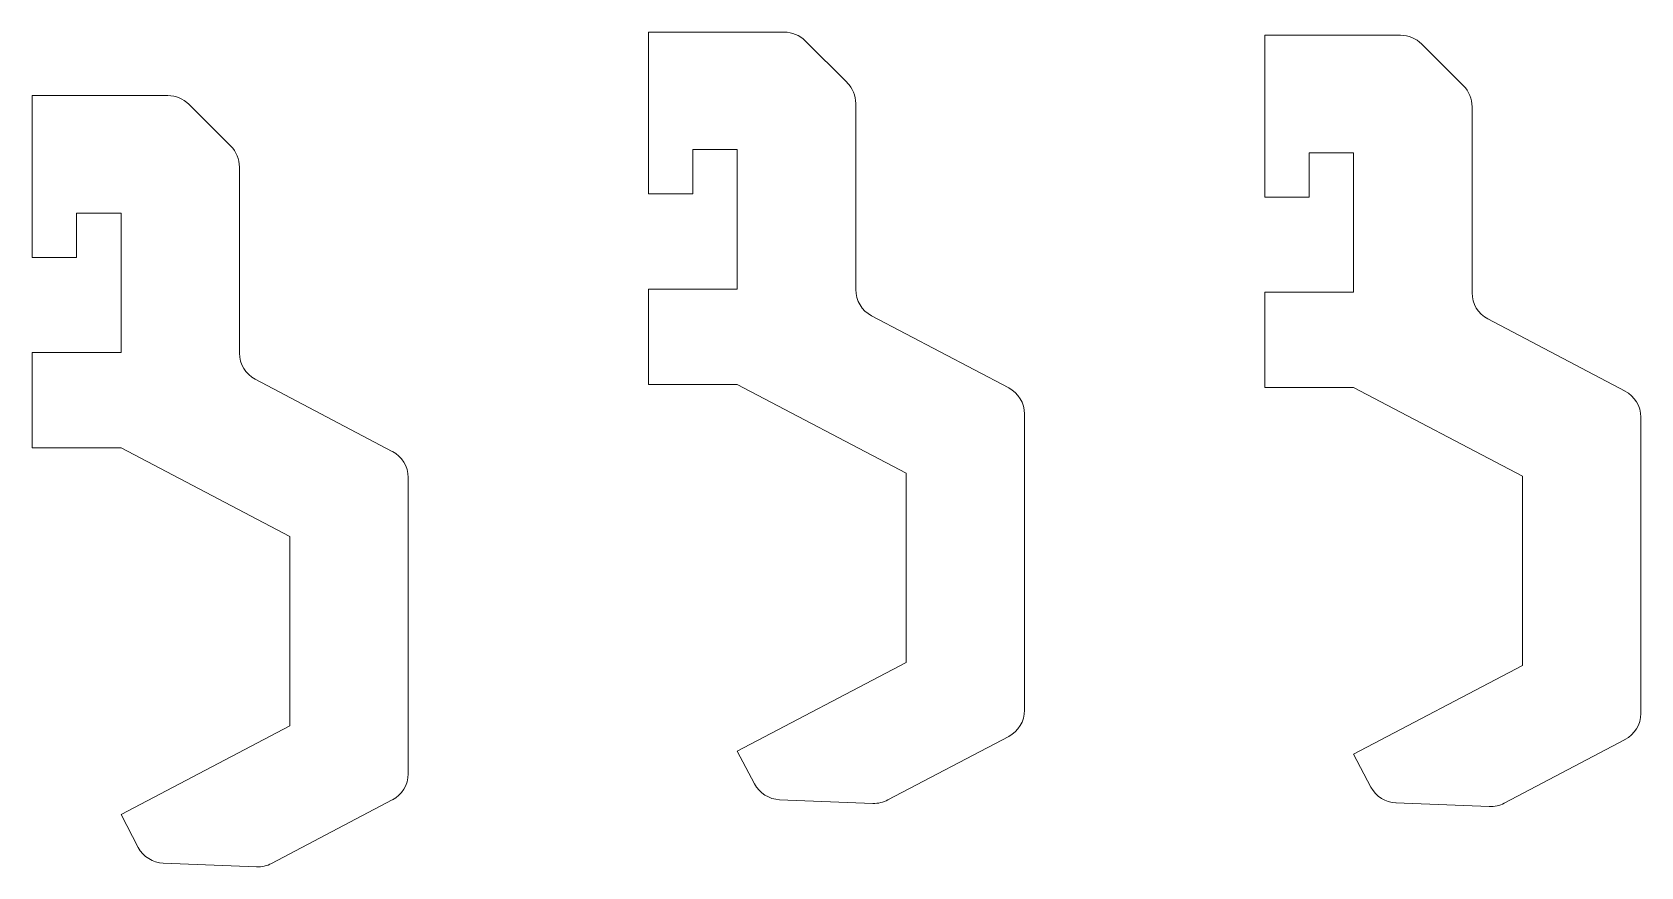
# Model space of a CAD drawing. Header units: millimetres. Extents: x -18.7 to 8.5, y -7.2 to 6.9.
import ezdxf

# ---------------------------------------------------------------- set-up
doc = ezdxf.new("R2010")
doc.units = ezdxf.units.MM

msp = doc.modelspace()

# ---------------------------------------------------------------- linework, layer by layer
at = {"color": 7, "linetype": 'Continuous', "lineweight": 15}
for p, q in [((-8.307, 6.946), (-8.307, 4.211)), ((-6.014, 6.946), (-8.307, 6.946)), ((-4.954, 6.092), (-5.661, 6.799)), ((2.102, 6.892), (2.102, 4.158)), ((4.395, 6.892), (2.102, 6.892)), ((5.456, 6.038), (4.749, 6.746)), ((-18.716, 5.872), (-18.716, 3.138)), ((-16.424, 5.872), (-18.716, 5.872)), ((-15.363, 5.019), (-16.07, 5.726)), ((-4.807, 2.594), (-4.807, 5.738)), ((5.602, 2.54), (5.602, 5.685)), ((-7.557, 4.961), (-6.807, 4.961)), ((-7.557, 4.211), (-7.557, 4.961)), ((-6.807, 4.961), (-6.807, 2.602)), ((2.852, 4.908), (3.602, 4.908)), ((2.852, 4.158), (2.852, 4.908)), ((3.602, 4.908), (3.602, 2.548)), ((-15.216, 1.521), (-15.216, 4.665)), ((-8.307, 4.211), (-7.557, 4.211)), ((2.102, 4.158), (2.852, 4.158)), ((-17.966, 3.888), (-17.216, 3.888)), ((-17.966, 3.138), (-17.966, 3.888)), ((-17.216, 3.888), (-17.216, 1.529)), ((-18.716, 3.138), (-17.966, 3.138)), ((-8.307, 2.602), (-8.307, 0.992)), ((-6.807, 2.602), (-8.307, 2.602)), ((2.102, 2.548), (2.102, 0.939)), ((3.602, 2.548), (2.102, 2.548)), ((-2.224, 0.932), (-4.54, 2.151)), ((8.185, 0.879), (5.869, 2.098)), ((-18.716, 1.529), (-18.716, -0.081)), ((-17.216, 1.529), (-18.716, 1.529)), ((-12.634, -0.141), (-14.949, 1.078)), ((-8.307, 0.992), (-6.807, 0.992)), ((-6.807, 0.992), (-3.957, -0.508)), ((2.102, 0.939), (3.602, 0.939)), ((3.602, 0.939), (6.452, -0.561)), ((-1.957, -4.517), (-1.957, 0.49)), ((8.452, -4.571), (8.452, 0.436)), ((-18.716, -0.081), (-17.216, -0.081)), ((-17.216, -0.081), (-14.366, -1.581)), ((-3.957, -0.508), (-3.957, -3.708)), ((-12.366, -5.591), (-12.366, -0.583)), ((6.452, -0.561), (6.452, -3.761)), ((-14.366, -1.581), (-14.366, -4.781)), ((-3.957, -3.708), (-6.807, -5.208)), ((6.452, -3.761), (3.602, -5.261)), ((-14.366, -4.781), (-17.216, -6.281)), ((-4.264, -6.033), (-2.224, -4.96)), ((6.146, -6.087), (8.185, -5.014)), ((-6.807, -5.208), (-6.515, -5.762)), ((3.602, -5.261), (3.894, -5.816)), ((-14.673, -7.107), (-12.634, -6.033)), ((-6.092, -6.029), (-4.516, -6.091)), ((4.317, -6.083), (5.893, -6.144)), ((-17.216, -6.281), (-16.925, -6.835)), ((-16.502, -7.102), (-14.925, -7.164))]:
    msp.add_line(p, q, dxfattribs=at)
for centre, start, end in [((-6.014, 6.446), 45, 90), ((4.395, 6.392), 45, 90), ((-5.307, 5.738), 0, 45), ((5.102, 5.685), 0, 45), ((-16.424, 5.372), 45, 90), ((-15.716, 4.665), 0, 45), ((-4.307, 2.594), 180, 242.2415), ((6.102, 2.54), 180, 242.2415), ((-14.716, 1.521), 180, 242.2415), ((-2.457, 0.49), 0, 62.2415), ((7.952, 0.436), 0, 62.2415), ((-12.866, -0.583), 0, 62.2415), ((-2.457, -4.517), 297.7585, 0), ((7.952, -4.571), 297.7585, 0), ((-12.866, -5.591), 297.7585, 0), ((-6.073, -5.529), 207.7585, 267.7585), ((4.337, -5.583), 207.7585, 267.7585), ((-4.497, -5.591), 267.7585, 297.7585), ((5.913, -5.645), 267.7585, 297.7585), ((-16.482, -6.602), 207.7585, 267.7585), ((-14.906, -6.664), 267.7585, 297.7585)]:
    msp.add_arc(centre, 0.5, start, end, dxfattribs=at)

doc.saveas('drawing.dxf')
